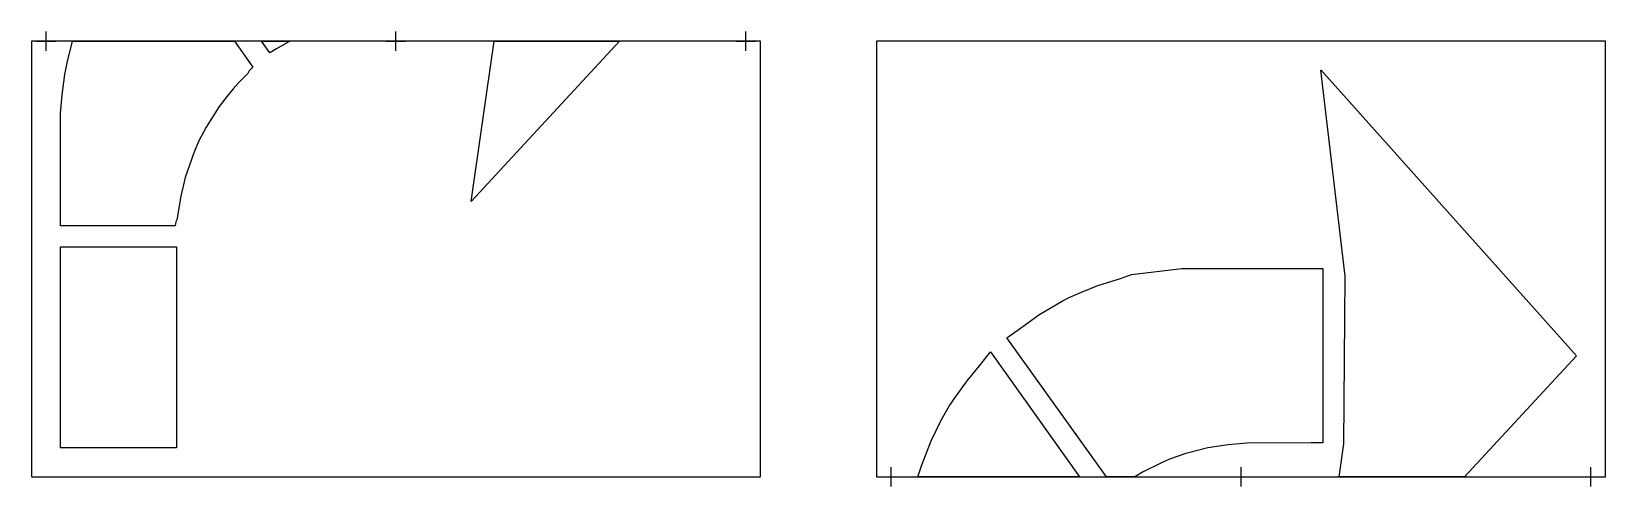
# Model space of a CAD drawing. Header units: inches. Extents: x 0 to 163, y -1 to 46.
import ezdxf

# ---------------------------------------------------------------- set-up
doc = ezdxf.new("R2010")
doc.units = ezdxf.units.IN
doc.header["$MEASUREMENT"] = 0
doc.layers.add('CUT', color=1, linetype='Continuous')
doc.layers.add('REG', color=5, linetype='Continuous')

msp = doc.modelspace()

# ---------------------------------------------------------------- linework, layer by layer
at = {"layer": 'CUT'}
for points in [[(3.46, 41.56), (3.72, 42.94), (4.25, 44.95), (4.26, 45), (20.95, 45), (22.86, 42.33), (22.49, 41.92), (22.32, 41.66), (21.33, 40.65), (20.82, 40.09), (20.19, 39.31), (19.38, 38.24), (18.03, 36.11), (17.26, 34.62), (16.76, 33.46), (15.87, 30.93), (15.41, 28.99), (15, 26.56), (14.92, 26.33), (14.84, 25.94), (3, 25.94), (3, 37.57), (3.16, 39.45)], [(25.31, 44.19), (24.6, 43.81), (23.74, 45), (26.66, 45)], [(47.76, 45), (60.7, 45), (45.41, 28.43)], [(135.5, 3.41), (135.63, 20.73), (133.11, 42), (133.14, 42), (159.51, 12.51), (147.96, 0), (135.02, 0)], [(14.97, 3), (3, 3), (3, 23.76), (14.97, 23.76)], [(103.99, 16.73), (106.52, 18.22), (107.19, 18.55), (108.4, 19.09), (110.11, 19.77), (112.44, 20.5), (113.56, 20.9), (118.77, 21.52), (133.33, 21.52), (133.33, 3.51), (132.33, 3.51), (132.12, 3.51), (125.48, 3.49), (123.54, 3.32), (121.44, 2.99), (119.18, 2.41), (117.51, 1.82), (116.67, 1.44), (114.71, 0.48), (113.91, 0), (111, 0), (100.7, 14.36), (102.12, 15.35)], [(91.9, 1.14), (92.88, 3.73), (93.92, 5.84), (94.76, 7.29), (95.37, 8.2), (96.59, 9.91), (97.88, 11.45), (99.01, 12.92), (108.21, 0), (91.52, 0)]]:
    msp.add_lwpolyline(points, close=True, dxfattribs=at)
at = {"layer": 'REG'}
for points in [[(1.5, 44), (1.5, 46)], [(37.63, 44), (37.63, 46)], [(73.75, 44), (73.75, 46)], [(0.5, 45), (2.5, 45)], [(36.63, 45), (38.63, 45)], [(72.75, 45), (74.75, 45)], [(87.75, 0), (89.75, 0)], [(88.75, -1), (88.75, 1)], [(123.88, 0), (125.88, 0)], [(124.88, -1), (124.88, 1)], [(160.01, 0), (162.01, 0)], [(161.01, -1), (161.01, 1)]]:
    msp.add_lwpolyline(points, dxfattribs=at)
for points in [[(0, 0), (75.25, 0), (75.25, 45), (0, 45)], [(87.25, 0), (162.51, 0), (162.51, 45), (87.25, 45)]]:
    msp.add_lwpolyline(points, close=True, dxfattribs=at)

doc.saveas('drawing.dxf')
